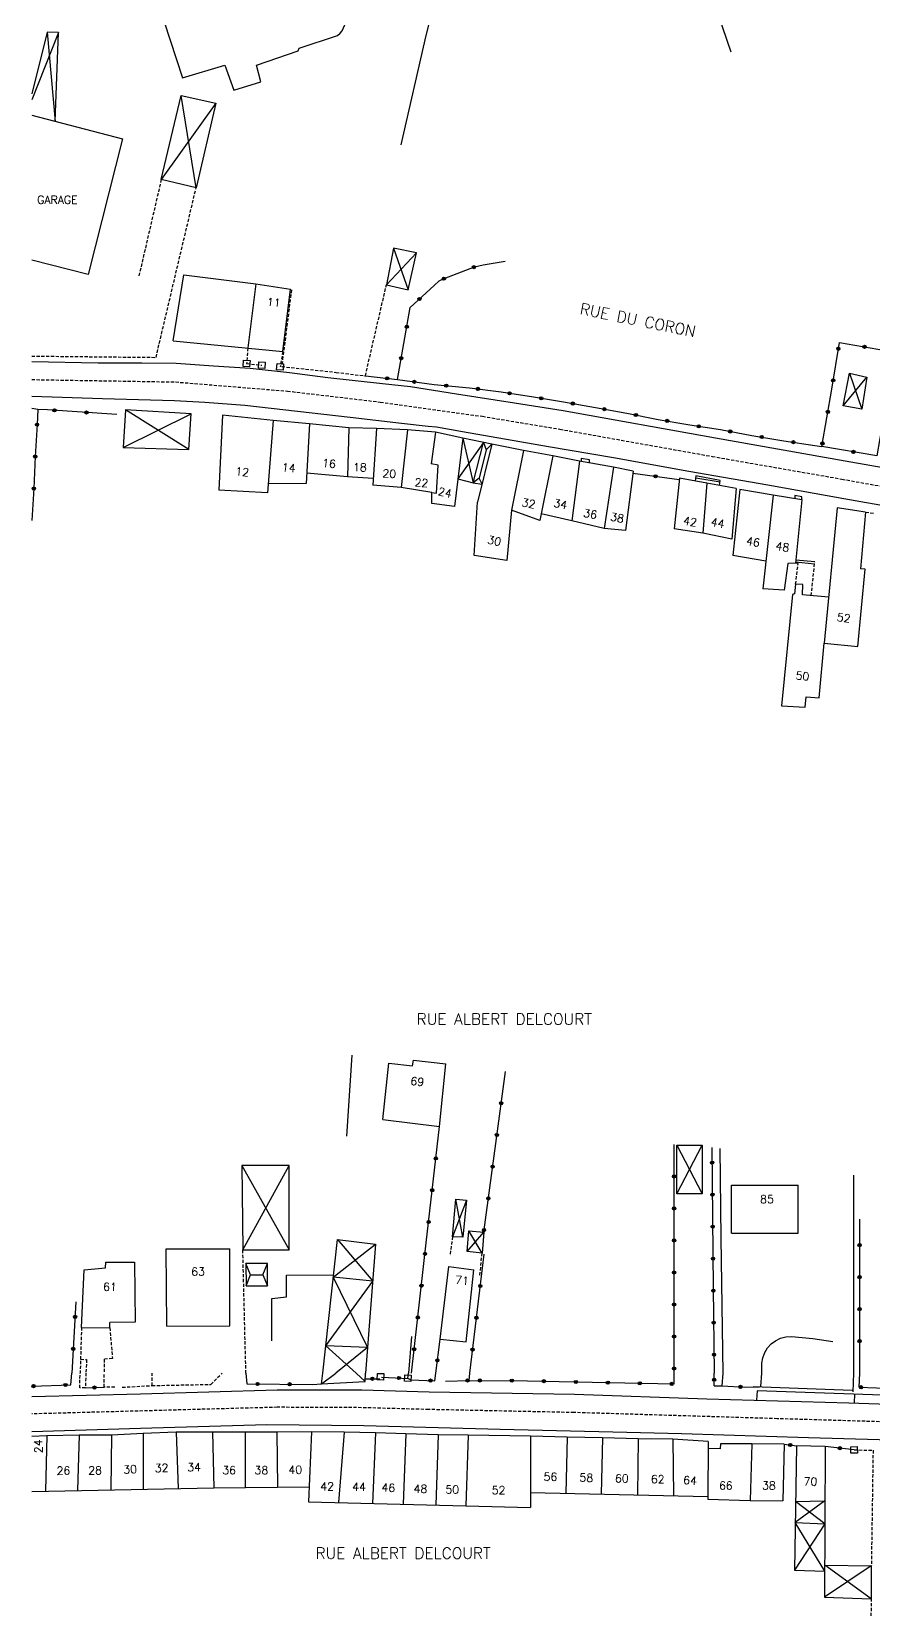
# Model space of a CAD drawing. Header units: millimetres. Extents: x 110000 to 111002, y 124000 to 125000.
# Drawn here: x 110000 to 110131.5, y 124461.9 to 124709.5 of the extents above; entities that cross this region are included whole.
import ezdxf
from ezdxf.enums import TextEntityAlignment as Align

# ---------------------------------------------------------------- set-up
doc = ezdxf.new("R2010")
doc.units = ezdxf.units.MM
doc.linetypes.add('DASHED', pattern=[0.75, 0.5, -0.25])
doc.layers.get('0').update_dxf_attribs({"linetype": 'CONTINUOUS'})
for name, color, linetype in [('W0001', 6, 'DASHED'), ('W0008', 7, 'CONTINUOUS'), ('W0100', 7, 'CONTINUOUS'), ('W0112', 1, 'DASHED'), ('W0310', 3, 'CONTINUOUS'), ('W0322', 7, 'CONTINUOUS'), ('W0989', 7, 'CONTINUOUS'), ('W0991', 7, 'CONTINUOUS')]:
    doc.layers.add(name, color=color, linetype=linetype)
doc.styles.get("Standard").update_dxf_attribs({"font": 'romans.shx', "width": 0.85})

# ---------------------------------------------------------------- blocks, each defined once
blk = doc.blocks.new('t322o')
at = {"color": 0, "linetype": 'Continuous'}
for radius in [0.25, 0.15]:
    blk.add_circle((0, 0), radius, dxfattribs=at)
blk = doc.blocks.new('t112o')
at = {"color": 0, "linetype": 'Continuous'}
for p, q in [((-0.5, 0.5), (0.5, 0.5)), ((-0.5, -0.5), (-0.5, 0.5)), ((0.5, 0.5), (0.5, -0.5)), ((0.5, -0.5), (-0.5, -0.5))]:
    blk.add_line(p, q, dxfattribs=at)

msp = doc.modelspace()

# ---------------------------------------------------------------- linework, layer by layer
at = {"layer": 'W0001'}
for points in [[(110000, 124655.2), (110022.48, 124654.83), (110039.97, 124653.4), (110054.48, 124651.69), (110070.44, 124649.46), (110082.55, 124647.45), (110106.35, 124643.2), (110126.63, 124639.65), (110179.26, 124630.19)], [(110162.65, 124490.58), (110152.47, 124491.67), (110148.91, 124491.83), (110138.49, 124492.22), (110116.52, 124492.88), (110084.77, 124493.84), (110062.05, 124494.31), (110051.54, 124494.6), (110038.36, 124494.66), (110000, 124493.62)]]:
    msp.add_lwpolyline(points, dxfattribs=at)
at = {"layer": 'W0008'}
for points in [[(110000, 124658), (110010.39, 124657.8), (110017.19, 124657.8), (110022.56, 124657.74), (110028.39, 124657.35), (110034.15, 124656.96), (110040.3, 124656.32), (110046.26, 124655.54), (110054.81, 124654.57), (110059.21, 124654.12), (110066.4, 124652.95), (110075.47, 124651.59), (110083.04, 124650.36), (110106.88, 124646.09), (110127.15, 124642.53), (110161.27, 124636.52)], [(110000, 124652.62), (110011.08, 124652.23), (110022.3, 124651.92), (110027.06, 124651.67), (110033.31, 124651.21), (110049.75, 124649.31), (110057.8, 124648.39), (110061.95, 124647.93), (110063.28, 124647.83), (110067.32, 124647.11), (110080.75, 124644.76), (110090.94, 124643.02), (110102.72, 124640.87), (110115.07, 124638.77), (110126.95, 124636.62), (110135.2, 124635.14)], [(110128.59, 124496.71), (110128.54, 124495.34)]]:
    msp.add_lwpolyline(points, dxfattribs=at)
for points in [[(110000, 124496.34), (110016.99, 124496.77), (110038.39, 124497.39), (110051.61, 124497.39), (110062.12, 124497.08), (110084.83, 124496.69), (110105.53, 124495.99), (110127.7, 124495.37), (110138.59, 124494.98), (110149.02, 124494.59), (110152.75, 124494.52, 0.256292), (110161.88, 124500)], [(110000, 124490.9), (110016.99, 124491.41), (110036.75, 124491.95), (110051.92, 124491.8), (110073.24, 124491.25), (110093, 124490.79), (110101.56, 124490.55), (110121.4, 124489.93), (110137.97, 124489.46), (110150.49, 124489), (110155.8, 124488.47), (110158.82, 124488.24), (110161.69, 124487.92), (110167.65, 124486.97), (110174.53, 124486.13), (110175.12, 124491.33, -0.059016), (110172.9, 124492.11, -0.364954), (110168.61, 124500)], [(110159.87, 124500, -0.241632), (110153.14, 124496.07), (110144.97, 124496.15), (110113.38, 124497.24), (110113.3, 124495.77)]]:
    msp.add_lwpolyline(points, format="xyb", dxfattribs=at)
at = {"layer": 'W0100'}
for points in [[(110031.63, 124714.05), (110028.76, 124713.17), (110028.19, 124714.88), (110025.77, 124716.02), (110019.72, 124714.1), (110023.56, 124702.35), (110030.19, 124704.34), (110031.61, 124700.43), (110035.82, 124701.71), (110035.11, 124704.34), (110041.66, 124706.55), (110041.8, 124706.98), (110047.79, 124708.97, 0.849558), (110045.29, 124714.1), (110039.91, 124712.26)], [(110114.12, 124501.53, -0.401971), (110118.74, 124505.73, -0.906226)]]:
    msp.add_lwpolyline(points, format="xyb", dxfattribs=at)
for points in [[(110003.65, 124695.5), (110004.19, 124709.4), (110002.4, 124709.47), (110000, 124699.86)], [(110004.19, 124709.4), (110000, 124698.89)], [(110002.4, 124709.47), (110003.65, 124695.5)], [(110025.69, 124685.14), (110020.25, 124686.47), (110023.35, 124699.57), (110028.76, 124698.36), (110025.69, 124685.14), (110023.35, 124699.57)], [(110028.76, 124698.36), (110020.25, 124686.47)], [(110000, 124696.51), (110014.19, 124692.83), (110008.85, 124671.59), (110000, 124673.85)], [(110055.44, 124669.99), (110058.86, 124669.21), (110060.12, 124675.01), (110056.57, 124675.74), (110055.44, 124669.99), (110060.12, 124675.01)], [(110056.57, 124675.74), (110058.86, 124669.21)], [(110022.13, 124661.27), (110023.77, 124671.55)], [(110023.77, 124671.55), (110035.02, 124670.16), (110033.76, 124660.14)], [(110035.02, 124670.16), (110040.43, 124669.34)], [(110039.26, 124659.6), (110040.43, 124669.34)], [(110022.13, 124661.27), (110039.26, 124659.6)], [(110127.83, 124656.2), (110130.51, 124655.59), (110129.73, 124650.58), (110126.83, 124651.1), (110127.83, 124656.2), (110129.73, 124650.58)], [(110126.83, 124651.1), (110130.51, 124655.59)], [(110014.29, 124644.61), (110024.58, 124644.28), (110024.91, 124649.86), (110014.67, 124650.46), (110014.29, 124644.61), (110024.91, 124649.86)], [(110024.58, 124644.28), (110014.67, 124650.46)], [(110029.83, 124649.65), (110029.23, 124637.94)], [(110037.75, 124648.82), (110029.83, 124649.65)], [(110037.75, 124648.82), (110036.84, 124637.5)], [(110043.42, 124648.29), (110037.75, 124648.82)], [(110043.42, 124648.29), (110042.91, 124638.98)], [(110049.57, 124647.64), (110043.42, 124648.29)], [(110049.57, 124647.64), (110049.37, 124640.02)], [(110053.89, 124647.58), (110049.57, 124647.64)], [(110053.89, 124647.58), (110053.31, 124638.71)], [(110058.73, 124647.34), (110053.89, 124647.58)], [(110058.73, 124647.34), (110057.75, 124638.32)], [(110063.11, 124646.99), (110058.73, 124647.34)], [(110063.11, 124646.99), (110062.43, 124642.05)], [(110067.36, 124646.04), (110063.11, 124646.99)], [(110067.36, 124646.04), (110066.06, 124635.37)], [(110070.62, 124645.37), (110066.59, 124639.69), (110069.02, 124639.09)], [(110071.91, 124645.1), (110067.36, 124646.04), (110069.02, 124639.09), (110070.62, 124645.37), (110071.05, 124644.23), (110069.95, 124639.8), (110069.02, 124639.09), (110070.38, 124638.87), (110069.95, 124639.8)], [(110071.91, 124645.1), (110069.68, 124636.03)], [(110071.05, 124644.23), (110071.91, 124645.1)], [(110076.88, 124644.1), (110071.91, 124645.1)], [(110076.88, 124644.1), (110074.99, 124634.82)], [(110081.43, 124643.27), (110076.88, 124644.1)], [(110081.43, 124643.27), (110079.42, 124633.18)], [(110085.62, 124642.44), (110081.43, 124643.27)], [(110085.62, 124642.44), (110084.4, 124633.13)], [(110090.94, 124641.5), (110085.62, 124642.44)], [(110087.2, 124642.16), (110087.18, 124642.65), (110085.89, 124642.89), (110085.88, 124642.4)], [(110053.38, 124639.74), (110049.37, 124640.02), (110043, 124640.56)], [(110066.06, 124635.37), (110062.56, 124635.86), (110062.56, 124637.56), (110063.27, 124637.44), (110063.53, 124641.82), (110062.43, 124642.05)], [(110090.94, 124641.5), (110089.49, 124631.93)], [(110094.02, 124640.91), (110090.94, 124641.5)], [(110094.02, 124640.91), (110092.83, 124631.65)], [(110101.23, 124639.78), (110100.43, 124631.87)], [(110105.54, 124639.02), (110101.23, 124639.78)], [(110107.51, 124638.66), (110107.61, 124639.46), (110103.81, 124640.15), (110103.72, 124639.34)], [(110103.78, 124639.87), (110107.58, 124639.21)], [(110036.84, 124637.5), (110029.23, 124637.94)], [(110042.91, 124638.98), (110036.95, 124638.93)], [(110062.56, 124637.56), (110057.75, 124638.32), (110053.31, 124638.71)], [(110105.54, 124639.02), (110104.87, 124631.21)], [(110110.09, 124638.19), (110105.54, 124639.02)], [(110110.09, 124638.19), (110109.41, 124630.28)], [(110110.68, 124638.01), (110109.57, 124627.71)], [(110115.89, 124637.13), (110110.68, 124638.01)], [(110074.99, 124634.82), (110074.27, 124626.95), (110069.13, 124627.71), (110069.68, 124636.03)], [(110079.42, 124633.18), (110074.99, 124634.82)], [(110115.89, 124637.13), (110114.28, 124622.52)], [(110120.38, 124636.42), (110115.89, 124637.13)], [(110120.38, 124636.42), (110120.37, 124636.9), (110119.28, 124637.09), (110119.28, 124636.59)], [(110120.38, 124636.42), (110119.37, 124626.51)], [(110125.88, 124635.15), (110123.86, 124614.04)], [(110130.32, 124634.5), (110125.88, 124635.15)], [(110092.83, 124631.65), (110089.49, 124631.93), (110084.4, 124633.13), (110079.63, 124634.22)], [(110130.32, 124634.5), (110129.55, 124625.64)], [(110109.41, 124630.28), (110104.87, 124631.21), (110100.43, 124631.87)], [(110114.75, 124626.83), (110109.57, 124627.71)], [(110119.37, 124626.51), (110118.16, 124626.49), (110117.63, 124622.28), (110114.28, 124622.52)], [(110120.52, 124623.18), (110119.4, 124623.23), (110119.23, 124621.72), (110118.91, 124621.65), (110117.18, 124604.26), (110120.9, 124604.04), (110121.07, 124605.62), (110123.09, 124605.46), (110123.86, 124614.04), (110129.11, 124613.5), (110130.26, 124625.58), (110129.55, 124625.64)], [(110122.34, 124626.37), (110119.39, 124626.69)], [(110122.38, 124626.75), (110119.42, 124627.01)], [(110120.47, 124621.59), (110120.52, 124623.18)], [(110124.54, 124621.19), (110120.47, 124621.59)], [(110054.89, 124539.62), (110055.81, 124548.4)], [(110055.81, 124548.4), (110059.52, 124548.02), (110059.68, 124548.88), (110064.74, 124548.29)], [(110063.72, 124538.51), (110064.74, 124548.29)], [(110054.89, 124539.62), (110063.72, 124538.51)], [(110100.83, 124527.98), (110100.83, 124535.61), (110104.81, 124535.61), (110104.81, 124527.98), (110100.83, 124527.98), (110104.81, 124535.61)], [(110100.83, 124535.61), (110104.81, 124527.98)], [(110033, 124519.27), (110040.26, 124519.27), (110040.26, 124532.44), (110032.84, 124532.44), (110033, 124519.27), (110040.26, 124532.44)], [(110032.84, 124532.44), (110040.26, 124519.27)], [(110109.38, 124529.37), (110119.79, 124529.37)], [(110109.38, 124521.85), (110109.38, 124529.37)], [(110119.79, 124521.85), (110119.79, 124529.37)], [(110067.37, 124521.21), (110065.76, 124521.31), (110066.3, 124527.17), (110067.96, 124527.01), (110067.37, 124521.21), (110066.3, 124527.17)], [(110067.96, 124527.01), (110065.76, 124521.31)], [(110045.49, 124500), (110047.79, 124520.88), (110053.76, 124520.13), (110052.17, 124500)], [(110047.79, 124520.88), (110053.31, 124514.38)], [(110070.38, 124518.73), (110068.07, 124519), (110068.34, 124522.23), (110070.65, 124522.01), (110070.38, 124518.73), (110068.34, 124522.23)], [(110068.07, 124519), (110070.65, 124522.01)], [(110109.38, 124521.85), (110119.79, 124521.85)], [(110021.14, 124507.33), (110021, 124519.43)], [(110021, 124519.43), (110030.95, 124519.43)], [(110030.95, 124507.39), (110030.95, 124519.43)], [(110052.49, 124504), (110045.96, 124504.28), (110053.31, 124514.38), (110047.14, 124514.98), (110053.76, 124520.13)], [(110007.79, 124507.15), (110008.2, 124516.15)], [(110008.2, 124516.15), (110011.54, 124516.42), (110011.59, 124517.34), (110016.05, 124517.34), (110016.16, 124507.98), (110012.23, 124507.93)], [(110033.5, 124513.64), (110036.87, 124513.62), (110036.87, 124517.12), (110033.48, 124517.12), (110033.5, 124513.64), (110034.22, 124515.33), (110036.1, 124515.34), (110036.87, 124513.62)], [(110034.22, 124515.33), (110033.48, 124517.12)], [(110036.1, 124515.34), (110036.87, 124517.12)], [(110063.82, 124505.32), (110065.22, 124516.64)], [(110065.22, 124516.64), (110069.09, 124516.15)], [(110067.89, 124504.91), (110069.09, 124516.15)], [(110037.52, 124505.03), (110037.52, 124511.64), (110039.83, 124511.91), (110039.83, 124515.29), (110047.15, 124515.35)], [(110047.14, 124514.98), (110052.49, 124504), (110047.53, 124500)], [(110007.79, 124507.15), (110012.22, 124507.09)], [(110012.22, 124507.09), (110012.23, 124507.93)], [(110021.14, 124507.33), (110030.95, 124507.39)], [(110045.96, 124504.28), (110050.72, 124500)], [(110063.82, 124505.32), (110067.89, 124504.91)], [(110045.31, 124498.31), (110045.49, 124500)], [(110045.31, 124498.31), (110047.53, 124500)], [(110045.31, 124498.31), (110052.1, 124498.68), (110052.17, 124500)], [(110052.1, 124498.68), (110050.72, 124500)], [(110002.35, 124490.21), (110000, 124490.12)], [(110002.35, 124490.21), (110002.17, 124481.61)], [(110007.44, 124490.28), (110002.35, 124490.21)], [(110007.44, 124490.28), (110007.15, 124481.7)], [(110012.47, 124490.28), (110007.44, 124490.28)], [(110012.47, 124490.28), (110012.36, 124481.8)], [(110017.43, 124490.56), (110012.47, 124490.28)], [(110022.6, 124490.76), (110017.43, 124490.56)], [(110017.43, 124490.56), (110017.43, 124481.89)], [(110028.25, 124490.76), (110022.6, 124490.76)], [(110022.6, 124490.76), (110022.88, 124481.99)], [(110033.34, 124490.76), (110028.25, 124490.76)], [(110028.25, 124490.76), (110028.47, 124482.1)], [(110038.3, 124490.76), (110033.34, 124490.76)], [(110033.34, 124490.76), (110033.34, 124482.14)], [(110043.74, 124490.83), (110038.3, 124490.76)], [(110038.3, 124490.76), (110038.41, 124482.19)], [(110043.74, 124490.83), (110043.26, 124479.89)], [(110048.84, 124490.76), (110043.74, 124490.83)], [(110048.84, 124490.76), (110047.94, 124479.77)], [(110053.73, 124490.69), (110048.84, 124490.76)], [(110053.73, 124490.69), (110053.27, 124479.64)], [(110058.49, 124490.49), (110053.73, 124490.69)], [(110058.49, 124490.49), (110058.06, 124479.52)], [(110063.51, 124490.35), (110058.49, 124490.49)], [(110063.51, 124490.35), (110063.14, 124479.39)], [(110068.2, 124490.28), (110063.51, 124490.35)], [(110068.2, 124490.28), (110067.83, 124479.27)], [(110077.98, 124490.14), (110068.2, 124490.28)], [(110083.7, 124490.01), (110077.98, 124490.14)], [(110077.98, 124490.14), (110077.98, 124478.99)], [(110083.7, 124490.01), (110083.48, 124481.21)], [(110089.21, 124489.87), (110083.7, 124490.01)], [(110089.21, 124489.87), (110088.99, 124481.09)], [(110094.79, 124489.73), (110089.21, 124489.87)], [(110094.79, 124489.73), (110094.68, 124480.96)], [(110100.23, 124489.66), (110094.79, 124489.73)], [(110105.74, 124489.32), (110100.23, 124489.66)], [(110100.23, 124489.66), (110100.29, 124480.83)], [(110105.74, 124489.32), (110105.67, 124480.3)], [(110107.67, 124488.97), (110107.6, 124488.15)], [(110112.56, 124488.97), (110107.67, 124488.97)], [(110112.56, 124488.97), (110112.28, 124480.09)], [(110117.59, 124488.9), (110112.56, 124488.97)], [(110117.59, 124488.9), (110117.38, 124480.03)], [(110119.52, 124488.63), (110119.24, 124469.22)], [(110123.99, 124488.56), (110119.52, 124488.63)], [(110107.6, 124488.15), (110105.73, 124488.22)], [(110123.99, 124488.56), (110123.92, 124465.02)], [(110000, 124481.51), (110028.47, 124482.1)], [(110028.47, 124482.1), (110043.37, 124482.23)], [(110077.98, 124481.33), (110105.67, 124480.71)], [(110043.26, 124479.89), (110067.83, 124479.27)], [(110067.83, 124479.27), (110077.98, 124478.99)], [(110105.67, 124480.3), (110112.28, 124480.09)], [(110112.28, 124480.09), (110117.38, 124480.03)], [(110119.39, 124479.96), (110123.97, 124480.03), (110119.35, 124476.66), (110123.96, 124476.45), (110119.24, 124469.22), (110123.94, 124469.08), (110119.35, 124476.66)], [(110123.96, 124476.45), (110119.39, 124479.96)], [(110123.92, 124465.02), (110131.22, 124464.74), (110123.94, 124469.98), (110131.23, 124469.91), (110123.92, 124465.02)], [(110131.23, 124469.91), (110131.22, 124464.74)]]:
    msp.add_lwpolyline(points, dxfattribs=at)
at = {"layer": 'W0112'}
for points in [[(110000, 124658.87), (110019.43, 124658.67), (110025.69, 124685.14)], [(110020.25, 124686.47), (110016.76, 124671.39)], [(110040.6, 124669.21), (110039.08, 124657.24), (110047.57, 124656.33), (110052.15, 124655.77), (110055.44, 124669.99)], [(110033.76, 124660.14), (110033.59, 124657.71), (110035.97, 124657.45)], [(110039.26, 124659.6), (110038.83, 124657.19)], [(110130.32, 124634.5), (110131.79, 124634.28)], [(110119.4, 124623.23), (110119.78, 124626.49), (110119.37, 124626.51)], [(110121.84, 124621.45), (110122.38, 124626.75)], [(110065.76, 124521.31), (110065.38, 124518.3)], [(110033.48, 124499.97), (110033, 124519.27)], [(110070.06, 124515.29), (110070.38, 124518.73)], [(110007.79, 124507.15), (110007.57, 124500)], [(110012.22, 124507.09), (110012.61, 124502.29), (110011.32, 124502.18), (110011.32, 124500)], [(110007.64, 124502.18), (110008.58, 124502.12), (110008.47, 124500)], [(110008.47, 124500), (110008.39, 124497.68), (110007.51, 124497.68), (110007.57, 124500)], [(110012.97, 124497.8), (110011.34, 124497.8), (110011.32, 124500)], [(110014.16, 124497.8), (110018.81, 124498.05), (110018.81, 124500)], [(110018.81, 124498.05), (110027.98, 124498.24), (110029.78, 124500)], [(110128.54, 124488.01), (110131.5, 124487.94), (110131.23, 124469.84)], [(110131.23, 124464.82), (110131.16, 124461.86)]]:
    msp.add_lwpolyline(points, dxfattribs=at)
at = {"layer": 'W0310'}
for points in [[(110068.23, 124734.67), (110061.61, 124708.97), (110057.69, 124691.89)], [(110000.94, 124650.52), (110000, 124650.68)], [(110000.94, 124650.52), (110000, 124650.67)], [(110050.05, 124549.69), (110049.19, 124537.01)], [(110108.07, 124500), (110107.77, 124521.1), (110107.61, 124535.07)], [(110128.48, 124500), (110128.48, 124519.32), (110128.48, 124528.51), (110128.48, 124530.93)], [(110058.93, 124500), (110059.41, 124505.73)], [(110118.74, 124505.73), (110122.08, 124505.4), (110125.2, 124504.92)], [(110114.14, 124500), (110114.12, 124501.53)], [(110058.78, 124499.21), (110058.87, 124500)], [(110106.67, 124497.99), (110107.93, 124497.99), (110108.07, 124500)], [(110113.96, 124497.93), (110114.14, 124500)], [(110128.4, 124497.05), (110128.48, 124500)], [(110112.76, 124497.93), (110128.21, 124497.36)]]:
    msp.add_lwpolyline(points, dxfattribs=at)
at = {"layer": 'W0322'}
for points in [[(110097.21, 124743.88), (110107.99, 124710.18), (110109.27, 124706.41)], [(110052.15, 124655.77), (110057.17, 124655.21), (110059.16, 124666.45), (110062.88, 124669.9), (110063.71, 124670.6), (110064.49, 124670.99), (110069.2, 124672.8), (110070.54, 124673.1), (110074, 124673.71)], [(110057.17, 124655.21), (110062.88, 124654.43), (110068.42, 124653.91), (110073.36, 124653.26), (110078.42, 124652.48), (110083.13, 124651.7), (110088.11, 124650.84), (110093.04, 124649.93), (110097.93, 124648.98), (110102.86, 124648.12), (110107.67, 124647.38), (110112.56, 124646.47), (110117.53, 124645.65), (110122.42, 124644.92), (110123.5, 124644.74), (110125.06, 124653.69), (110126.23, 124661), (110133.45, 124659.74), (110134.88, 124659.53), (110132.11, 124643.27), (110123.5, 124644.74)], [(110013.31, 124649.75), (110002.47, 124650.46), (110000.94, 124650.52), (110000.83, 124648.17), (110000.55, 124643.19), (110000.34, 124638.21), (110000, 124633.18)], [(110093.97, 124640.57), (110101.21, 124639.58)], [(110070.65, 124522.01), (110072.54, 124535.88), (110074.04, 124547.11)], [(110059.36, 124500), (110061.67, 124520.35), (110063.72, 124538.51)], [(110100.4, 124500), (110100.4, 124521.15), (110100.4, 124535.72)], [(110106.32, 124535.23), (110106.53, 124513.3), (110106.67, 124500)], [(110129.39, 124524.05), (110129.39, 124517.82), (110129.39, 124504.54), (110129.39, 124500)], [(110068.47, 124500), (110070.71, 124518.57)], [(110006.91, 124511.15), (110006.28, 124500)], [(110063.16, 124500), (110063.82, 124505.32)], [(110000, 124497.96), (110006.12, 124498.18), (110006.28, 124500)], [(110033.48, 124499.97), (110033.63, 124498.31), (110043.87, 124498.24), (110045.31, 124498.31)], [(110052.13, 124499.13), (110054.42, 124499.12)], [(110054.67, 124499.37), (110056.87, 124499.25), (110058.82, 124499.18), (110059.26, 124498.93), (110063.02, 124498.81), (110063.16, 124500)], [(110064.66, 124498.74), (110068.36, 124498.87), (110068.47, 124500)], [(110068.36, 124498.87), (110077.47, 124498.81), (110082.43, 124498.68), (110087.58, 124498.56), (110100.39, 124498.31), (110100.4, 124500)], [(110106.67, 124497.99), (110106.67, 124500)], [(110129.39, 124500), (110129.28, 124497.8), (110151.39, 124496.99), (110152.65, 124500)], [(110008.39, 124497.68), (110011.34, 124497.8)], [(110107.93, 124497.99), (110111.51, 124497.8), (110113.77, 124497.87)], [(110117.59, 124488.9), (110119.52, 124488.63)], [(110128.54, 124488.01), (110123.99, 124488.56)]]:
    msp.add_lwpolyline(points, dxfattribs=at)

# ---------------------------------------------------------------- block references
at = {"layer": 'W0112'}
for p, rotation in [((110033.59, 124657.71), 355.7892936647582), ((110035.97, 124657.45), 176.1027296680059), ((110038.83, 124657.19), 84.84787012868962), ((110054.52, 124499.44), 357.6981608825209), ((110058.78, 124499.21), 175.7670321905608), ((110128.54, 124488.01), 0.6290775430035427)]:
    msp.add_blockref('t112o', p, dxfattribs=dict(at, rotation=rotation))
at = {"layer": 'W0322'}
for p, rotation in [((110069.1, 124672.76), 21.05681726568412), ((110064.43, 124670.96), 26.54606858858541), ((110060.6, 124667.79), 42.90630447579026), ((110058.63, 124663.46), 79.95873507089718), ((110126.07, 124660.01), 80.91554687304668), ((110130.17, 124660.31), 350.1566657238041), ((110057.76, 124658.54), 79.95873507089718), ((110055.57, 124655.39), 353.6108510120726), ((110059.81, 124654.85), 352.24118677128), ((110125.28, 124655.08), 80.91554687304668), ((110064.77, 124654.25), 354.6485812937719), ((110069.74, 124653.74), 352.5102724344197), ((110074.7, 124653.05), 351.2609678405561), ((110079.64, 124652.28), 350.6305573788209), ((110003.57, 124650.39), 176.2466451155389), ((110008.56, 124650.06), 176.2466451155389), ((110084.57, 124651.45), 350.1421959704958), ((110089.49, 124650.58), 349.5709850772848), ((110094.41, 124649.67), 348.9917785027526), ((110124.44, 124650.15), 80.12618022313946), ((110000.83, 124648.16), 266.8524468903453), ((110099.32, 124648.74), 350.057451460169), ((110104.25, 124647.9), 351.2997197726176), ((110109.18, 124647.1), 349.4807337592144), ((110114.1, 124646.22), 350.6261207948332), ((110119.04, 124645.42), 351.451419434897), ((110123.59, 124645.22), 80.12618022313946), ((110000.55, 124643.17), 267.4810283327708), ((110128.43, 124643.9), 170.3122596613959), ((110097.5, 124640.09), 352.1884202492705), ((110000.33, 124638.17), 266.1896815909082), ((110073.38, 124542.16), 82.36320193378648), ((110072.71, 124537.2), 82.36320193378648), ((110063.16, 124533.54), 83.57224454021234), ((110072.04, 124532.25), 82.26815932406775), ((110100.4, 124530.72), 90), ((110106.34, 124532.88), 270.5621708872839), ((110062.6, 124528.57), 83.57224454021234), ((110071.37, 124527.29), 82.26815932406775), ((110100.4, 124525.72), 90), ((110106.39, 124527.88), 270.5621708872839), ((110062.04, 124523.6), 83.57224454021234), ((110070.7, 124522.34), 82.26815932406775), ((110100.4, 124520.72), 90), ((110106.44, 124522.88), 270.5621708872839), ((110061.47, 124518.63), 83.51386109605258), ((110129.39, 124520), 270), ((110100.4, 124515.72), 90), ((110106.49, 124517.88), 270.5621708872839), ((110060.91, 124513.66), 83.51386109605258), ((110070.11, 124513.61), 83.12064005556434), ((110129.39, 124515), 270), ((110100.4, 124510.72), 90), ((110106.54, 124512.88), 270.5993828769815), ((110006.78, 124508.78), 266.7623120717752), ((110060.35, 124508.7), 83.51386109605258), ((110069.51, 124508.64), 83.12064005556434), ((110129.39, 124510), 270), ((110100.4, 124505.72), 90), ((110106.59, 124507.88), 270.5993828769815), ((110006.49, 124503.78), 266.7623120717752), ((110059.78, 124503.73), 83.51386109605258), ((110068.91, 124503.68), 83.12064005556434), ((110129.39, 124505), 270), ((110063.4, 124502), 82.94431673376249), ((110106.64, 124502.88), 270.5993828769815), ((110035.31, 124498.29), 359.6487872801586), ((110040.31, 124498.26), 359.6487872801586), ((110053.24, 124499.12), 359.8324946095786), ((110057.4, 124499.23), 358.1539168279837), ((110062.33, 124498.83), 358.0924485090714), ((110068.12, 124498.86), 1.939859654868311), ((110070.04, 124498.86), 359.6051993140352), ((110075.04, 124498.82), 359.6051993140352), ((110080.04, 124498.74), 358.5509826663429), ((110085.04, 124498.62), 358.6039741187888), ((110090.04, 124498.51), 358.8776193419105), ((110095.04, 124498.41), 358.8776193419105), ((110100.03, 124498.31), 358.8776193419105), ((110100.4, 124500.72), 90), ((110106.67, 124498.97), 90), ((110000.29, 124497.97), 2.09991761351935), ((110005.28, 124498.15), 2.09991761351935), ((110009.82, 124497.74), 2.434635329559778), ((110110.77, 124497.84), 356.9896997769475), ((110129.62, 124497.79), 357.88667544537), ((110118.53, 124488.77), 351.8765439633749), ((110126.32, 124488.28), 173.0944389302812)]:
    msp.add_blockref('t322o', p, dxfattribs=dict(at, rotation=rotation))

# ---------------------------------------------------------------- texts
at = {"layer": 'W0989'}
msp.add_text('RUE DU CORON', height=1.75, rotation=348.5273, dxfattribs=at).set_placement((110094.74, 124664.49), align=Align.MIDDLE)
for p in [(110073.86, 124555.31), (110058.05, 124471.86)]:
    msp.add_text('RUE ALBERT DELCOURT', height=1.75, dxfattribs=at).set_placement(p, align=Align.MIDDLE)
at = {"layer": 'W0991'}
for s, p in [('GARAGE', (110004.02, 124683.29)), ('85', (110114.92, 124527.17)), ('28', (110009.91, 124484.81)), ('34', (110025.38, 124485.29)), ('36', (110030.86, 124484.84)), ('38', (110035.89, 124484.84)), ('66', (110108.49, 124482.43))]:
    msp.add_text(s, height=1.25, dxfattribs=at).set_placement(p, align=Align.MIDDLE)
for s, rotation, p in [('11', 354.427, (110037.83, 124667.27)), ('16', 353.9673, (110046.47, 124642.1)), ('12', 354.0404, (110032.91, 124640.78)), ('14', 354.6486, (110040.18, 124641.44)), ('18', 359.2158, (110051.29, 124641.49)), ('20', 357.2096, (110055.89, 124640.51)), ('22', 355.3683, (110060.92, 124639.09)), ('24', 347.4812, (110064.59, 124637.56)), ('32', 349.7035, (110077.67, 124635.86)), ('34', 348.8543, (110082.65, 124635.75)), ('36', 349.9276, (110087.3, 124634.22)), ('38', 349.1233, (110091.51, 124633.62)), ('42', 349.9107, (110102.9, 124633.02)), ('44', 349.7035, (110107.22, 124632.8)), ('30', 348.5682, (110072.3, 124630.01)), ('46', 350.3345, (110112.75, 124629.85)), ('48', 351.0347, (110117.35, 124629.08)), ('52', 351.5799, (110126.92, 124617.98)), ('50', 354.3809, (110120.47, 124608.9)), ('69', 352.8253, (110060.27, 124545.55)), ('63', 0.3449, (110026, 124515.86)), ('61', 359.2367, (110012.23, 124513.47)), ('71', 354.212, (110067.26, 124514.49)), ('24', 91.5681, (110001.04, 124488.56)), ('26', 0.7736, (110004.96, 124484.77)), ('30', 3.1772, (110015.38, 124484.96)), ('32', 2.2887, (110020.31, 124485.19)), ('40', 0.7246, (110041.2, 124484.88)), ('56', 358.6208, (110081.08, 124483.81)), ('58', 358.5691, (110086.69, 124483.67)), ('60', 358.5867, (110092.23, 124483.54)), ('62', 359.2754, (110097.85, 124483.43)), ('64', 356.4266, (110102.9, 124483.24)), ('70', 359.1193, (110121.72, 124483.05)), ('42', 359.2264, (110046.18, 124482.3)), ('44', 359.1937, (110051.17, 124482.23)), ('46', 357.5125, (110055.74, 124482.1)), ('48', 358.4319, (110060.77, 124481.92)), ('50', 359.1582, (110065.73, 124481.82)), ('52', 359.1937, (110072.97, 124481.71)), ('38', 359.2158, (110115.22, 124482.44))]:
    msp.add_text(s, height=1.25, rotation=rotation, dxfattribs=at).set_placement(p, align=Align.MIDDLE)

doc.saveas('drawing.dxf')
